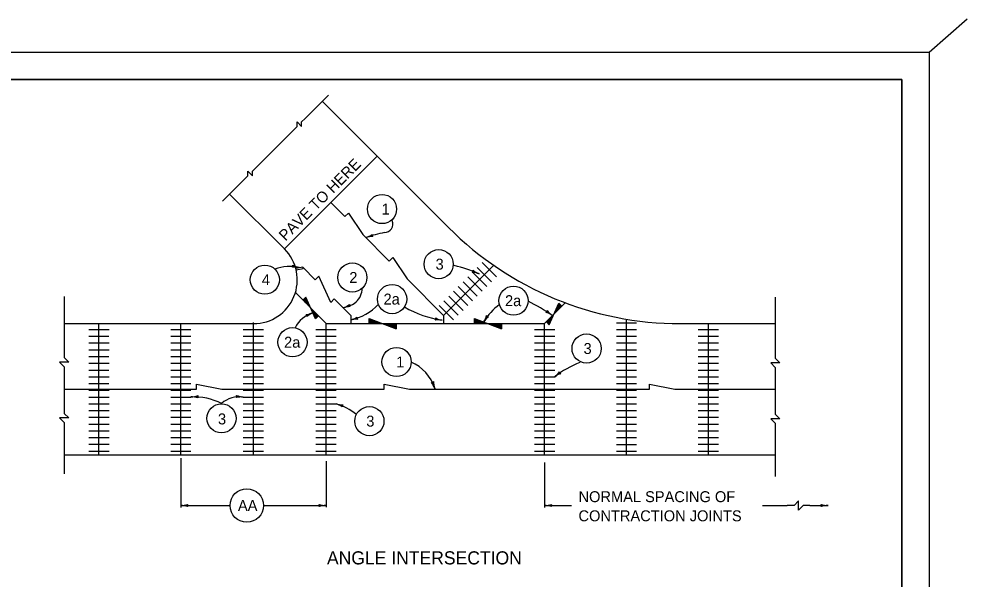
# Model space of a CAD drawing. Extents: x 997.6 to 1036.7, y 998.9 to 1022.6.
# Drawn here: x 1019.34 to 1036.69, y 1012.36 to 1022.61 of the extents above; entities that cross this region are included whole.
import ezdxf

# ---------------------------------------------------------------- set-up
doc = ezdxf.new("R2010")
doc.units = 0
for name, color, linetype in [('Level 1', 7, 'Continuous'), ('Level 10', 7, 'Continuous'), ('Level 11', 7, 'Continuous'), ('Level 14', 7, 'Continuous')]:
    doc.layers.add(name, color=color, linetype=linetype)

msp = doc.modelspace()

# ---------------------------------------------------------------- linework, layer by layer
at = {"layer": 'Level 1'}
for p, q in [((1024.579, 1020.787), (1025.007, 1021.215)), ((1024.894, 1021.102), (1027.204, 1018.792)), ((1023.677, 1019.885), (1024.37, 1020.577)), ((1024.202, 1018.4), (1025.899, 1020.097)), ((1023.068, 1019.276), (1023.467, 1019.675)), ((1023.197, 1019.405), (1024.202, 1018.4)), ((1025.051, 1019.248), (1025.308, 1018.991)), ((1025.308, 1018.991), (1025.373, 1019.056)), ((1025.373, 1019.056), (1025.636, 1018.663)), ((1025.636, 1018.663), (1026.12, 1018.178)), ((1026.12, 1018.178), (1026.186, 1018.244)), ((1026.186, 1018.244), (1026.448, 1017.851)), ((1024.407, 1018.049), (1024.54, 1018.074)), ((1024.415, 1018.018), (1024.546, 1018.044)), ((1024.543, 1018.059), (1024.764, 1017.838)), ((1027.115, 1017.184), (1028.032, 1018.101)), ((1027.731, 1018.063), (1027.993, 1017.8)), ((1027.819, 1018.15), (1028.081, 1017.888)), ((1024.764, 1017.838), (1024.829, 1017.903)), ((1025.048, 1017.422), (1024.829, 1017.903)), ((1027.556, 1017.888), (1027.819, 1017.626)), ((1027.644, 1017.975), (1027.906, 1017.713)), ((1026.448, 1017.851), (1027.115, 1017.184)), ((1027.382, 1017.713), (1027.644, 1017.451)), ((1027.469, 1017.801), (1027.731, 1017.538)), ((1020.169, 1017.53), (1020.169, 1016.538)), ((1024.402, 1017.603), (1024.962, 1017.034)), ((1024.539, 1017.463), (1024.593, 1017.516)), ((1024.768, 1017.123), (1024.593, 1017.516)), ((1027.207, 1017.538), (1027.469, 1017.276)), ((1027.294, 1017.626), (1027.556, 1017.363)), ((1033.185, 1017.517), (1033.185, 1016.526)), ((1024.559, 1017.443), (1024.547, 1017.47)), ((1024.574, 1017.428), (1024.552, 1017.476)), ((1024.589, 1017.413), (1024.558, 1017.482)), ((1024.604, 1017.397), (1024.564, 1017.487)), ((1024.62, 1017.382), (1024.57, 1017.493)), ((1024.635, 1017.366), (1024.576, 1017.499)), ((1024.65, 1017.351), (1024.582, 1017.504)), ((1024.665, 1017.335), (1024.587, 1017.51)), ((1025.113, 1017.487), (1025.048, 1017.422)), ((1025.113, 1017.488), (1025.418, 1017.184)), ((1027.032, 1017.363), (1027.294, 1017.101)), ((1027.12, 1017.451), (1027.382, 1017.189)), ((1029.339, 1017.417), (1028.962, 1017.034)), ((1029.049, 1017.015), (1029.224, 1017.408)), ((1029.152, 1017.227), (1029.23, 1017.402)), ((1029.167, 1017.242), (1029.235, 1017.396)), ((1029.182, 1017.258), (1029.241, 1017.391)), ((1029.197, 1017.273), (1029.247, 1017.385)), ((1029.212, 1017.289), (1029.253, 1017.379)), ((1029.278, 1017.355), (1029.224, 1017.408)), ((1029.228, 1017.304), (1029.259, 1017.373)), ((1029.243, 1017.32), (1029.264, 1017.368)), ((1029.258, 1017.335), (1029.27, 1017.362)), ((1024.774, 1017.13), (1024.697, 1017.303)), ((1024.78, 1017.135), (1024.713, 1017.287)), ((1024.786, 1017.141), (1024.728, 1017.272)), ((1024.792, 1017.147), (1024.743, 1017.256)), ((1024.797, 1017.152), (1024.758, 1017.241)), ((1024.822, 1017.176), (1024.768, 1017.123)), ((1024.803, 1017.158), (1024.773, 1017.225)), ((1024.809, 1017.164), (1024.789, 1017.21)), ((1024.815, 1017.17), (1024.804, 1017.194)), ((1025.418, 1017.184), (1025.418, 1017.034)), ((1027.115, 1017.184), (1027.115, 1017.034)), ((1029.037, 1017.027), (1029.104, 1017.179)), ((1029.043, 1017.021), (1029.12, 1017.194)), ((1020.169, 1017.034), (1023.636, 1017.034)), ((1020.804, 1014.634), (1020.804, 1017.034)), ((1022.304, 1014.634), (1022.304, 1017.034)), ((1023.633, 1014.634), (1023.633, 1017.052)), ((1024.962, 1014.634), (1024.962, 1017.034)), ((1024.962, 1017.034), (1028.962, 1017.034)), ((1025.752, 1017.034), (1025.752, 1017.127)), ((1025.752, 1017.127), (1026.246, 1016.941)), ((1025.752, 1017.116), (1025.97, 1017.034)), ((1025.752, 1017.106), (1025.943, 1017.034)), ((1025.752, 1017.096), (1025.916, 1017.034)), ((1025.752, 1017.086), (1025.89, 1017.034)), ((1025.752, 1017.076), (1025.863, 1017.034)), ((1025.752, 1017.066), (1025.836, 1017.034)), ((1025.752, 1017.056), (1025.81, 1017.034)), ((1025.752, 1017.046), (1025.783, 1017.034)), ((1026.026, 1017.034), (1026.246, 1016.951)), ((1026.052, 1017.034), (1026.246, 1016.961)), ((1026.079, 1017.034), (1026.246, 1016.971)), ((1026.105, 1017.034), (1026.246, 1016.981)), ((1026.132, 1017.034), (1026.246, 1016.991)), ((1026.159, 1017.034), (1026.246, 1017.001)), ((1026.185, 1017.034), (1026.246, 1017.011)), ((1026.212, 1017.034), (1026.246, 1017.021)), ((1026.246, 1017.034), (1026.246, 1016.941)), ((1027.678, 1017.034), (1027.678, 1017.127)), ((1027.678, 1017.127), (1028.172, 1016.941)), ((1027.678, 1017.116), (1027.896, 1017.034)), ((1027.678, 1017.106), (1027.869, 1017.034)), ((1027.678, 1017.096), (1027.842, 1017.034)), ((1027.678, 1017.086), (1027.816, 1017.034)), ((1027.678, 1017.076), (1027.789, 1017.034)), ((1027.678, 1017.066), (1027.763, 1017.034)), ((1027.678, 1017.056), (1027.736, 1017.034)), ((1027.678, 1017.046), (1027.709, 1017.034)), ((1027.952, 1017.034), (1028.172, 1016.951)), ((1027.978, 1017.034), (1028.172, 1016.961)), ((1028.005, 1017.034), (1028.172, 1016.971)), ((1028.032, 1017.034), (1028.172, 1016.981)), ((1028.058, 1017.034), (1028.172, 1016.991)), ((1028.085, 1017.034), (1028.172, 1017.001)), ((1028.112, 1017.034), (1028.172, 1017.011)), ((1028.138, 1017.034), (1028.172, 1017.021)), ((1028.172, 1017.034), (1028.172, 1016.941)), ((1028.962, 1014.634), (1028.962, 1017.034)), ((1028.995, 1017.068), (1029.049, 1017.015)), ((1029.002, 1017.061), (1029.013, 1017.086)), ((1029.008, 1017.056), (1029.028, 1017.102)), ((1029.014, 1017.05), (1029.044, 1017.117)), ((1029.02, 1017.044), (1029.059, 1017.132)), ((1029.025, 1017.038), (1029.074, 1017.148)), ((1029.031, 1017.033), (1029.089, 1017.163)), ((1030.276, 1017.051), (1030.647, 1017.051)), ((1030.462, 1014.634), (1030.462, 1017.116)), ((1030.462, 1014.634), (1030.462, 1017.034)), ((1031.447, 1017.034), (1033.185, 1017.034)), ((1031.962, 1014.634), (1031.962, 1017.034)), ((1031.962, 1014.634), (1031.962, 1017.034)), ((1020.62, 1016.928), (1020.99, 1016.928)), ((1022.119, 1016.928), (1022.49, 1016.928)), ((1023.448, 1016.928), (1023.818, 1016.928)), ((1024.776, 1016.928), (1025.147, 1016.928)), ((1028.776, 1016.928), (1029.147, 1016.928)), ((1030.276, 1016.927), (1030.647, 1016.927)), ((1031.776, 1016.928), (1032.147, 1016.928)), ((1020.62, 1016.804), (1020.989, 1016.804)), ((1020.62, 1016.681), (1020.99, 1016.681)), ((1022.119, 1016.804), (1022.489, 1016.804)), ((1022.119, 1016.681), (1022.49, 1016.681)), ((1023.448, 1016.804), (1023.818, 1016.804)), ((1023.448, 1016.681), (1023.818, 1016.681)), ((1024.776, 1016.804), (1025.147, 1016.804)), ((1024.776, 1016.681), (1025.147, 1016.681)), ((1028.776, 1016.804), (1029.147, 1016.804)), ((1028.776, 1016.681), (1029.147, 1016.681)), ((1030.276, 1016.804), (1030.647, 1016.804)), ((1030.276, 1016.68), (1030.647, 1016.68)), ((1031.776, 1016.804), (1032.147, 1016.804)), ((1031.776, 1016.681), (1032.147, 1016.681)), ((1020.62, 1016.557), (1020.99, 1016.557)), ((1022.119, 1016.557), (1022.49, 1016.557)), ((1023.448, 1016.557), (1023.818, 1016.557)), ((1024.776, 1016.557), (1025.147, 1016.557)), ((1028.776, 1016.557), (1029.147, 1016.557)), ((1030.276, 1016.557), (1030.647, 1016.557)), ((1031.776, 1016.557), (1032.147, 1016.557)), ((1020.62, 1016.434), (1020.989, 1016.434)), ((1020.62, 1016.31), (1020.99, 1016.31)), ((1022.119, 1016.434), (1022.489, 1016.434)), ((1022.119, 1016.31), (1022.49, 1016.31)), ((1023.448, 1016.434), (1023.818, 1016.434)), ((1023.448, 1016.31), (1023.818, 1016.31)), ((1024.776, 1016.434), (1025.147, 1016.434)), ((1024.776, 1016.31), (1025.147, 1016.31)), ((1028.776, 1016.434), (1029.147, 1016.434)), ((1028.776, 1016.31), (1029.147, 1016.31)), ((1030.276, 1016.433), (1030.647, 1016.433)), ((1030.276, 1016.309), (1030.647, 1016.309)), ((1031.776, 1016.434), (1032.147, 1016.434)), ((1031.776, 1016.31), (1032.147, 1016.31)), ((1020.619, 1016.186), (1020.989, 1016.186)), ((1022.119, 1016.186), (1022.489, 1016.186)), ((1023.448, 1016.186), (1023.818, 1016.186)), ((1024.776, 1016.186), (1025.147, 1016.186)), ((1028.776, 1016.186), (1029.147, 1016.186)), ((1030.276, 1016.186), (1030.647, 1016.186)), ((1031.776, 1016.186), (1032.147, 1016.186)), ((1020.169, 1016.122), (1020.169, 1015.517)), ((1020.619, 1016.063), (1020.99, 1016.063)), ((1022.119, 1016.063), (1022.49, 1016.063)), ((1023.448, 1016.063), (1023.818, 1016.063)), ((1024.776, 1016.063), (1025.147, 1016.063)), ((1028.776, 1016.063), (1029.147, 1016.063)), ((1030.276, 1016.062), (1030.647, 1016.062)), ((1031.776, 1016.063), (1032.147, 1016.063)), ((1033.185, 1016.109), (1033.185, 1015.505)), ((1020.169, 1015.834), (1022.589, 1015.834)), ((1020.619, 1015.939), (1020.989, 1015.939)), ((1020.619, 1015.816), (1020.99, 1015.816)), ((1022.119, 1015.939), (1022.489, 1015.939)), ((1022.119, 1015.816), (1022.49, 1015.816)), ((1022.589, 1015.834), (1022.589, 1015.927)), ((1022.589, 1015.927), (1023.053, 1015.834)), ((1023.053, 1015.834), (1026.028, 1015.834)), ((1023.448, 1015.939), (1023.818, 1015.939)), ((1023.448, 1015.816), (1023.818, 1015.816)), ((1024.776, 1015.939), (1025.147, 1015.939)), ((1024.776, 1015.816), (1025.147, 1015.816)), ((1026.028, 1015.834), (1026.028, 1015.927)), ((1026.028, 1015.927), (1026.492, 1015.834)), ((1026.492, 1015.834), (1030.881, 1015.834)), ((1028.776, 1015.939), (1029.147, 1015.939)), ((1028.776, 1015.816), (1029.147, 1015.816)), ((1030.276, 1015.939), (1030.647, 1015.939)), ((1030.276, 1015.815), (1030.647, 1015.815)), ((1030.881, 1015.834), (1030.881, 1015.927)), ((1030.881, 1015.927), (1031.344, 1015.834)), ((1031.344, 1015.834), (1033.185, 1015.834)), ((1031.776, 1015.939), (1032.147, 1015.939)), ((1031.776, 1015.816), (1032.147, 1015.816)), ((1020.619, 1015.692), (1020.99, 1015.692)), ((1022.119, 1015.692), (1022.49, 1015.692)), ((1023.448, 1015.692), (1023.818, 1015.692)), ((1024.776, 1015.692), (1025.147, 1015.692)), ((1028.776, 1015.692), (1029.147, 1015.692)), ((1030.276, 1015.691), (1030.647, 1015.691)), ((1031.776, 1015.692), (1032.147, 1015.692)), ((1020.619, 1015.568), (1020.99, 1015.568)), ((1020.619, 1015.445), (1020.99, 1015.445)), ((1022.119, 1015.568), (1022.49, 1015.568)), ((1022.119, 1015.445), (1022.49, 1015.445)), ((1023.448, 1015.568), (1023.818, 1015.568)), ((1023.448, 1015.445), (1023.818, 1015.445)), ((1024.776, 1015.568), (1025.147, 1015.568)), ((1024.776, 1015.445), (1025.147, 1015.445)), ((1028.776, 1015.568), (1029.147, 1015.568)), ((1028.776, 1015.445), (1029.147, 1015.445)), ((1030.276, 1015.568), (1030.647, 1015.568)), ((1030.276, 1015.444), (1030.647, 1015.444)), ((1031.776, 1015.568), (1032.147, 1015.568)), ((1031.776, 1015.445), (1032.147, 1015.445)), ((1020.619, 1015.321), (1020.99, 1015.321)), ((1022.119, 1015.321), (1022.49, 1015.321)), ((1023.448, 1015.321), (1023.818, 1015.321)), ((1024.776, 1015.321), (1025.147, 1015.321)), ((1028.776, 1015.321), (1029.147, 1015.321)), ((1030.276, 1015.321), (1030.647, 1015.321)), ((1031.776, 1015.321), (1032.147, 1015.321)), ((1020.169, 1015.1), (1020.169, 1014.29)), ((1020.619, 1015.198), (1020.99, 1015.198)), ((1022.119, 1015.198), (1022.49, 1015.198)), ((1023.448, 1015.198), (1023.818, 1015.198)), ((1024.776, 1015.198), (1025.147, 1015.198)), ((1028.776, 1015.198), (1029.147, 1015.198)), ((1030.276, 1015.197), (1030.647, 1015.197)), ((1031.776, 1015.198), (1032.147, 1015.198)), ((1033.185, 1015.088), (1033.185, 1014.241)), ((1020.619, 1015.074), (1020.99, 1015.074)), ((1020.619, 1014.95), (1020.99, 1014.951)), ((1022.119, 1015.074), (1022.49, 1015.074)), ((1022.119, 1014.95), (1022.49, 1014.951)), ((1023.448, 1015.074), (1023.818, 1015.074)), ((1023.448, 1014.95), (1023.818, 1014.951)), ((1024.776, 1015.074), (1025.147, 1015.074)), ((1024.776, 1014.95), (1025.147, 1014.951)), ((1028.776, 1015.074), (1029.147, 1015.074)), ((1028.776, 1014.95), (1029.147, 1014.951)), ((1030.276, 1015.073), (1030.647, 1015.073)), ((1030.276, 1014.95), (1030.647, 1014.95)), ((1031.776, 1015.074), (1032.147, 1015.074)), ((1031.776, 1014.95), (1032.147, 1014.951)), ((1020.619, 1014.827), (1020.99, 1014.827)), ((1022.119, 1014.827), (1022.49, 1014.827)), ((1023.448, 1014.827), (1023.818, 1014.827)), ((1024.776, 1014.827), (1025.147, 1014.827)), ((1028.776, 1014.827), (1029.147, 1014.827)), ((1030.276, 1014.826), (1030.647, 1014.826)), ((1031.776, 1014.827), (1032.147, 1014.827)), ((1020.169, 1014.634), (1033.185, 1014.634)), ((1020.619, 1014.703), (1020.99, 1014.703)), ((1022.119, 1014.703), (1022.49, 1014.703)), ((1022.304, 1014.572), (1022.304, 1013.672)), ((1023.448, 1014.703), (1023.818, 1014.703)), ((1024.776, 1014.703), (1025.147, 1014.703)), ((1028.776, 1014.703), (1029.147, 1014.703)), ((1030.276, 1014.703), (1030.647, 1014.703)), ((1031.776, 1014.703), (1032.147, 1014.703)), ((1024.962, 1014.516), (1024.962, 1013.677)), ((1028.962, 1014.497), (1028.962, 1013.672)), ((1022.304, 1013.708), (1023.204, 1013.708)), ((1023.819, 1013.708), (1024.962, 1013.708)), ((1028.962, 1013.708), (1029.457, 1013.708)), ((1032.948, 1013.708), (1033.402, 1013.708)), ((1033.818, 1013.708), (1034.15, 1013.708))]:
    msp.add_line(p, q, dxfattribs=at)
for points in [[(1024.37, 1020.577), (1024.432, 1020.64), (1024.432, 1020.724), (1024.516, 1020.64), (1024.516, 1020.724), (1024.579, 1020.787)], [(1023.467, 1019.675), (1023.53, 1019.738), (1023.53, 1019.822), (1023.614, 1019.738), (1023.614, 1019.822), (1023.677, 1019.885)], [(1020.169, 1016.538), (1020.169, 1016.413), (1020.253, 1016.33), (1020.086, 1016.33), (1020.169, 1016.247), (1020.169, 1016.122)], [(1033.185, 1016.526), (1033.185, 1016.401), (1033.268, 1016.318), (1033.102, 1016.318), (1033.185, 1016.234), (1033.185, 1016.109)], [(1020.169, 1015.517), (1020.169, 1015.392), (1020.253, 1015.309), (1020.086, 1015.309), (1020.169, 1015.225), (1020.169, 1015.1)], [(1033.185, 1015.505), (1033.185, 1015.38), (1033.268, 1015.296), (1033.102, 1015.296), (1033.185, 1015.213), (1033.185, 1015.088)], [(1033.818, 1013.708), (1033.693, 1013.708), (1033.61, 1013.625), (1033.61, 1013.792), (1033.527, 1013.708), (1033.402, 1013.708)]]:
    msp.add_lwpolyline(points, dxfattribs=at)
for centre, radius in [((1025.987, 1019.13), 0.267), ((1027.024, 1018.122), 0.267), ((1023.843, 1017.838), 0.267), ((1025.444, 1017.878), 0.267), ((1026.171, 1017.483), 0.267), ((1028.394, 1017.454), 0.267), ((1024.349, 1016.694), 0.267), ((1029.731, 1016.579), 0.267), ((1026.253, 1016.333), 0.267), ((1023.049, 1015.302), 0.267), ((1025.756, 1015.251), 0.267), ((1023.512, 1013.708), 0.307)]:
    msp.add_circle(centre, radius, dxfattribs=at)
for centre, radius, start, end in [((1026.028, 1018.856), 0.157, 270.8358, 23.2163), ((1031.447, 1023.034), 6, 224.9991, 270), ((1026.327, 1016.924), 1.799, 99.4849, 110.6124), ((1025.573, 1018.98), 0.391, 288.0408, 306.7096), ((1025.815, 1018.237), 0.391, 89.388, 108.0347), ((1025.573, 1018.98), 0.391, 288.0286, 288.0408), ((1025.835, 1018.654), 0.0313, 156.8154, 238.9321), ((1023.636, 1017.834), 0.8, 270, 45), ((1024.301, 1017.335), 0.747, 76.7172, 111.4345), ((1026.578, 1015.104), 3.079, 67.3537, 76.2506), ((1027.625, 1018), 0.0313, 297.594, 19.7107), ((1027.622, 1017.581), 0.391, 68.8194, 87.4882), ((1027.905, 1018.31), 0.391, 230.1665, 248.8133), ((1027.622, 1017.581), 0.391, 68.8071, 68.8194), ((1025.298, 1017.677), 0.325, 310.9878, 0.6577), ((1025.143, 1017.688), 0.391, 290.4403, 309.1091), ((1025.416, 1016.955), 0.391, 91.7875, 110.4342), ((1025.298, 1017.657), 0.311, 282.5945, 313.4282), ((1025.419, 1017.373), 0.0313, 159.2149, 241.3316), ((1025.222, 1018.035), 0.951, 281.4004, 317.3243), ((1028.856, 1016.442), 1.185, 127.3717, 148.0748), ((1026.703, 1013.59), 4.323, 56.2942, 63.0679), ((1024.888, 1016.7), 0.557, 107.6149, 152.4394), ((1024.561, 1017.589), 0.391, 275.2133, 293.86), ((1024.584, 1017.171), 0.0313, 342.6407, 64.7574), ((1024.878, 1016.874), 0.391, 113.8661, 132.5349), ((1024.878, 1016.874), 0.391, 113.8539, 113.8661), ((1025.143, 1017.688), 0.391, 290.4281, 290.4403), ((1027.395, 1019.082), 2.009, 240.1811, 261.242), ((1027.523, 1017.281), 0.391, 327.0332, 345.702), ((1027.932, 1017.193), 0.0313, 195.8078, 277.9245), ((1028.978, 1017.268), 0.0313, 285.3938, 7.5105), ((1028.887, 1016.86), 0.391, 56.6192, 75.288), ((1029.317, 1017.513), 0.391, 217.9663, 236.6131), ((1028.887, 1016.86), 0.391, 56.607, 56.6192), ((1025.32, 1017.483), 0.391, 283.2269, 301.8957), ((1025.499, 1016.722), 0.391, 84.574, 103.2208), ((1025.32, 1017.483), 0.391, 283.2146, 283.2269), ((1025.555, 1017.137), 0.0313, 152.0015, 234.1182), ((1026.942, 1017.122), 0.0313, 309.1644, 31.2811), ((1027.024, 1016.711), 0.391, 80.3898, 99.0586), ((1027.154, 1017.482), 0.391, 241.737, 260.3837), ((1027.024, 1016.711), 0.391, 80.3776, 80.3898), ((1028.179, 1016.855), 0.391, 128.3803, 147.0271), ((1027.523, 1017.281), 0.391, 327.0209, 327.0332), ((1026.213, 1015.622), 0.773, 17.1614, 66.6109), ((1030.319, 1014.539), 1.922, 111.8075, 127.5654), ((1028.919, 1016.38), 0.391, 305.6654, 324.3341), ((1029.268, 1016.149), 0.0313, 174.44, 256.5567), ((1026.902, 1015.991), 0.0313, 248.1479, 330.2646), ((1026.582, 1015.721), 0.391, 19.3733, 38.0421), ((1027.32, 1015.98), 0.391, 180.7205, 199.3672), ((1029.375, 1015.745), 0.391, 107.0125, 125.6593), ((1028.919, 1016.38), 0.391, 305.6531, 305.6654), ((1026.582, 1015.721), 0.391, 19.3611, 19.3733), ((1022.469, 1016.082), 0.391, 273.0733, 291.7421), ((1022.553, 1014.609), 1.085, 62.6942, 93.35), ((1022.469, 1016.082), 0.391, 273.0611, 273.0733), ((1022.51, 1015.302), 0.391, 74.4205, 93.0672), ((1022.638, 1015.7), 0.0313, 141.8479, 223.9646), ((1023.371, 1015.226), 0.472, 80.63, 132.7326), ((1023.299, 1015.703), 0.0313, 314.497, 36.6137), ((1023.418, 1015.302), 0.391, 85.7224, 104.3912), ((1023.477, 1016.082), 0.391, 247.0696, 265.7163), ((1023.418, 1015.302), 0.391, 85.7102, 85.7224), ((1024.837, 1014.524), 1.089, 51.2838, 73.472), ((1025.267, 1015.941), 0.391, 252.1713, 270.8401), ((1025.027, 1015.196), 0.391, 53.5185, 72.1652), ((1025.267, 1015.941), 0.391, 252.1591, 252.1713), ((1025.289, 1015.523), 0.0313, 120.9459, 203.0626), ((1022.304, 1014.099), 0.391, 270, 288.6688), ((1022.304, 1013.317), 0.391, 71.3472, 89.9939), ((1022.304, 1014.099), 0.391, 269.9878, 270), ((1022.453, 1013.708), 0.0313, 138.7746, 220.8913), ((1024.813, 1013.708), 0.0313, 318.7746, 40.8913), ((1024.962, 1014.099), 0.391, 251.3472, 269.9939), ((1024.962, 1013.317), 0.391, 90, 108.6688), ((1024.962, 1013.317), 0.391, 89.9878, 90), ((1028.962, 1014.099), 0.391, 270, 288.6688), ((1028.962, 1013.317), 0.391, 71.3472, 89.9939), ((1028.962, 1014.099), 0.391, 269.9878, 270), ((1029.11, 1013.708), 0.0313, 138.7746, 220.8913), ((1034.001, 1013.708), 0.0313, 318.7746, 40.8913), ((1034.15, 1014.099), 0.391, 251.3472, 269.9939), ((1034.15, 1013.317), 0.391, 90, 108.6688), ((1034.15, 1013.317), 0.391, 89.9878, 90)]:
    msp.add_arc(centre, radius, start, end, dxfattribs=at)
at = {"layer": 'Level 10'}
for p, q in [((1007, 1021.5), (1035.5, 1021.5)), ((1035.5, 1021.5), (1035.5, 1000.5))]:
    msp.add_line(p, q, dxfattribs=at)
at = {"layer": 'Level 11'}
for p, q in [((1024.546, 1018.044), (1024.54, 1018.074)), ((1022.304, 1014.634), (1024.962, 1014.634))]:
    msp.add_line(p, q, dxfattribs=at)
msp.add_lwpolyline([(1007, 1000.5), (1035.5, 1000.5), (1035.5, 1021.5), (1007, 1021.5)], close=True, dxfattribs=at)
for centre, radius, start, end in [((1024.326, 1018.089), 0.0313, 308.3861, 30.5028), ((1024.402, 1017.678), 0.391, 79.6115, 98.2803), ((1024.543, 1018.447), 0.391, 240.9587, 259.6054), ((1024.402, 1017.678), 0.391, 79.5993, 79.6115)]:
    msp.add_arc(centre, radius, start, end, dxfattribs=at)
at = {"layer": 'Level 14'}
for p, q in [((1036, 1022), (1036.694, 1022.607)), ((1000, 1022), (1036, 1022)), ((1036, 1022), (1036, 1000))]:
    msp.add_line(p, q, dxfattribs=at)

# ---------------------------------------------------------------- texts
at = {"layer": 'Level 1'}
msp.add_text('PAVE TO HERE', height=0.2, rotation=45, dxfattribs=at).set_placement((1024.219, 1018.534))
for s, height, p in [('1', 0.2, (1025.98, 1019.03)), ('3', 0.2, (1026.967, 1018.022)), ('4', 0.2, (1023.787, 1017.738)), ('2', 0.2, (1025.388, 1017.778)), ('2a', 0.2, (1026.015, 1017.383)), ('2a', 0.2, (1028.238, 1017.354)), ('2a', 0.2, (1024.194, 1016.594)), ('3', 0.2, (1029.675, 1016.479)), ('1', 0.2, (1026.246, 1016.233)), ('3', 0.2, (1022.985, 1015.191)), ('3', 0.2, (1025.699, 1015.151)), ('NORMAL SPACING OF', 0.2, (1029.583, 1013.769)), ('AA', 0.2, (1023.35, 1013.608)), ('CONTRACTION JOINTS', 0.2, (1029.583, 1013.419)), ('ANGLE INTERSECTION', 0.24, (1024.979, 1012.63))]:
    msp.add_text(s, height=height, dxfattribs=at).set_placement(p)

doc.saveas('drawing.dxf')
